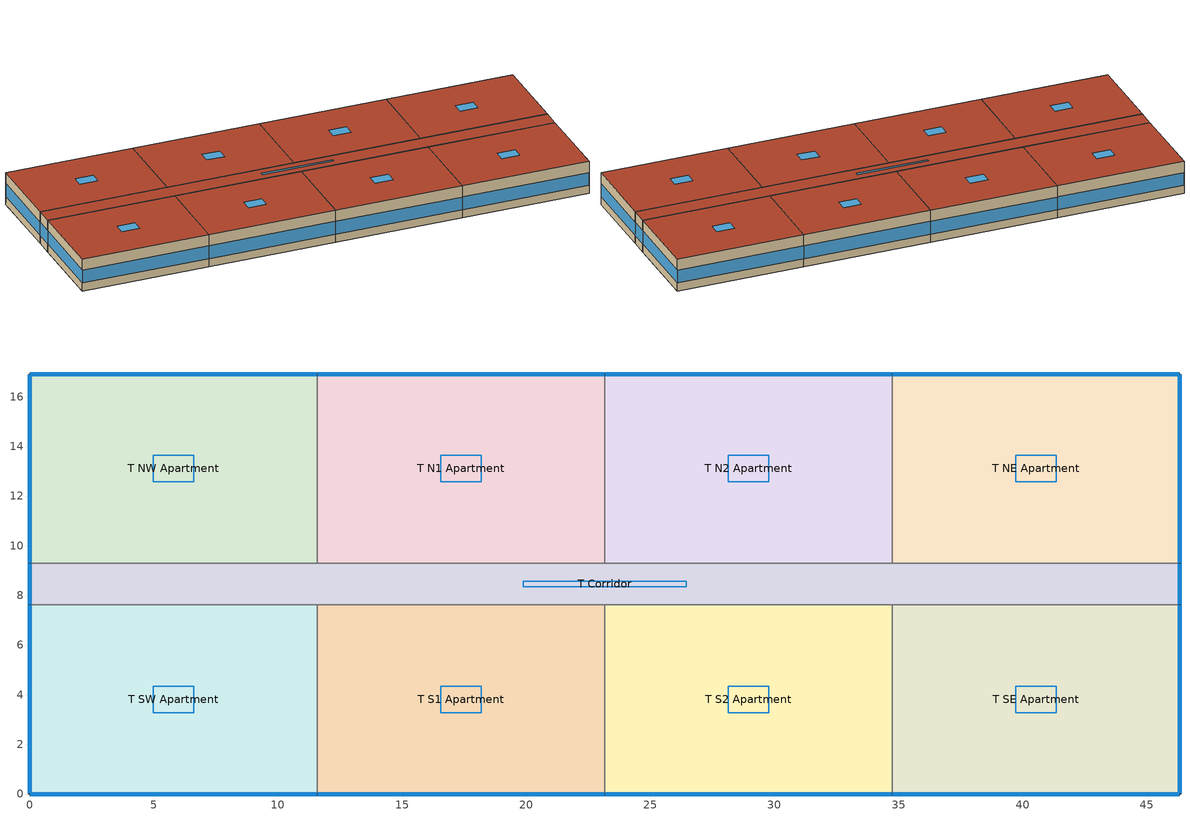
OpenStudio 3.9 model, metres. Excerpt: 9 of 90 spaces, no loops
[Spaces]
T N1 Apartment
 floor to F9 N1 Apartment: 23.16,16.92 23.16,9.3 11.58,9.3 11.58,16.92 z27.43
 wall outside: 23.16,16.92 11.58,16.92 z27.43:30.48
 wall to T NW Apartment: 11.58,16.92 11.58,9.3 z27.43:30.48
 wall to T Corridor: 11.58,9.3 23.16,9.3 z27.43:30.48
 wall to T N2 Apartment: 23.16,9.3 23.16,16.92 z27.43:30.48
 window (BTAP-Ext-FixedWindow:U=0.220 SHGC=0.500): 23.14,16.92 11.61,16.92 z28.19:29.42
 roof outside: 23.16,9.3 23.16,16.92 11.58,16.92 11.58,9.3 z30.48
 skylight (BTAP-Ext-Skylights:U=0.190 SHGC=0.600): 18.19,12.57 18.19,13.64 16.55,13.64 16.55,12.57 z30.48
T N2 Apartment
 floor to F9 N2 Apartment: 34.75,16.92 34.75,9.3 23.16,9.3 23.16,16.92 z27.43
 wall outside: 34.75,16.92 23.16,16.92 z27.43:30.48
 wall to T NE Apartment: 34.75,9.3 34.75,16.92 z27.43:30.48
 wall to T Corridor: 23.16,9.3 34.75,9.3 z27.43:30.48
 window (BTAP-Ext-FixedWindow:U=0.220 SHGC=0.500): 34.72,16.92 23.19,16.92 z28.19:29.42
 roof outside: 34.75,9.3 34.75,16.92 23.16,16.92 23.16,9.3 z30.48
 skylight (BTAP-Ext-Skylights:U=0.190 SHGC=0.600): 29.77,12.57 29.77,13.64 28.14,13.64 28.14,12.57 z30.48
T S2 Apartment
 floor to F9 S2 Apartment: 34.75,7.62 34.75,0 23.16,0 23.16,7.62 z27.43
 wall outside: 23.16,0 34.75,0 z27.43:30.48
 wall to T Corridor: 34.75,7.62 23.16,7.62 z27.43:30.48
 wall to T S1 Apartment: 23.16,7.62 23.16,0 z27.43:30.48
 wall to T SE Apartment: 34.75,0 34.75,7.62 z27.43:30.48
 window (BTAP-Ext-FixedWindow:U=0.220 SHGC=0.500): 23.19,0 34.72,0 z28.19:29.42
 roof outside: 34.75,0 34.75,7.62 23.16,7.62 23.16,0 z30.48
 skylight (BTAP-Ext-Skylights:U=0.190 SHGC=0.600): 29.77,3.27 29.77,4.35 28.14,4.35 28.14,3.27 z30.48
T SW Apartment
 floor to F9 SW Apartment: 11.58,7.62 11.58,0 0,0 0,7.62 z27.43
 wall outside: 0,7.62 0,0 11.58,0 z27.43:30.48
 wall to T Corridor: 11.58,7.62 0,7.62 z27.43:30.48
 wall to T S1 Apartment: 11.58,0 11.58,7.62 z27.43:30.48
 window (BTAP-Ext-FixedWindow:U=0.220 SHGC=0.500): 0.03,0 11.56,0 / 0,7.59 0,0.03 z28.19:29.42
 roof outside: 11.58,0 11.58,7.62 0,7.62 0,0 z30.48
 skylight (BTAP-Ext-Skylights:U=0.190 SHGC=0.600): 6.61,3.27 6.61,4.35 4.97,4.35 4.97,3.27 z30.48
T SE Apartment
 floor to F9 SE Apartment: 46.33,7.62 46.33,0 34.75,0 34.75,7.62 z27.43
 wall outside: 34.75,0 46.33,0 46.33,7.62 z27.43:30.48
 wall to T Corridor: 46.33,7.62 34.75,7.62 z27.43:30.48
 window (BTAP-Ext-FixedWindow:U=0.220 SHGC=0.500): 46.33,0.03 46.33,7.59 / 34.77,0 46.3,0 z28.19:29.42
 roof outside: 46.33,0 46.33,7.62 34.75,7.62 34.75,0 z30.48
 skylight (BTAP-Ext-Skylights:U=0.190 SHGC=0.600): 41.36,3.27 41.36,4.35 39.72,4.35 39.72,3.27 z30.48
T S1 Apartment
 floor to F9 S1 Apartment: 23.16,7.62 23.16,0 11.58,0 11.58,7.62 z27.43
 wall outside: 11.58,0 23.16,0 z27.43:30.48
 wall to T Corridor: 23.16,7.62 11.58,7.62 z27.43:30.48
 window (BTAP-Ext-FixedWindow:U=0.220 SHGC=0.500): 11.61,0 23.14,0 z28.19:29.42
 roof outside: 23.16,0 23.16,7.62 11.58,7.62 11.58,0 z30.48
 skylight (BTAP-Ext-Skylights:U=0.190 SHGC=0.600): 18.19,3.27 18.19,4.35 16.55,4.35 16.55,3.27 z30.48
T Corridor
 floor to F9 Corridor: 46.33,9.3 46.33,7.62 0,7.62 0,9.3 z27.43
 wall outside: 0,9.3 0,7.62 / 46.33,7.62 46.33,9.3 z27.43:30.48
 wall to T NE Apartment: 46.33,9.3 34.75,9.3 z27.43:30.48
 wall to T NW Apartment: 11.58,9.3 0,9.3 z27.43:30.48
 window (BTAP-Ext-FixedWindow:U=0.220 SHGC=0.500): 46.33,7.65 46.33,9.27 / 0,9.27 0,7.65 z28.19:29.45
 roof outside: 46.33,7.62 46.33,9.3 0,9.3 0,7.62 z30.48
 skylight (BTAP-Ext-Skylights:U=0.190 SHGC=0.600): 26.44,8.34 26.44,8.58 19.89,8.58 19.89,8.34 z30.48
T NE Apartment
 floor to F9 NE Apartment: 46.33,16.92 46.33,9.3 34.75,9.3 34.75,16.92 z27.43
 wall outside: 46.33,9.3 46.33,16.92 34.75,16.92 z27.43:30.48
 window (BTAP-Ext-FixedWindow:U=0.220 SHGC=0.500): 46.33,9.32 46.33,16.89 / 46.3,16.92 34.77,16.92 z28.19:29.42
 roof outside: 46.33,9.3 46.33,16.92 34.75,16.92 34.75,9.3 z30.48
 skylight (BTAP-Ext-Skylights:U=0.190 SHGC=0.600): 41.36,12.57 41.36,13.64 39.72,13.64 39.72,12.57 z30.48
T NW Apartment
 floor to F9 NW Apartment: 11.58,16.92 11.58,9.3 0,9.3 0,16.92 z27.43
 wall outside: 11.58,16.92 0,16.92 0,9.3 z27.43:30.48
 window (BTAP-Ext-FixedWindow:U=0.220 SHGC=0.500): 11.56,16.92 0.03,16.92 / 0,16.89 0,9.32 z28.19:29.42
 roof outside: 11.58,9.3 11.58,16.92 0,16.92 0,9.3 z30.48
 skylight (BTAP-Ext-Skylights:U=0.190 SHGC=0.600): 6.61,12.57 6.61,13.64 4.97,13.64 4.97,12.57 z30.48
[Site]
Toronto Intl AP_ON_CAN: Latitude {deg}=43.68; Longitude {deg}=-79.63; Time Zone {hr}=-5; Elevation {m}=173.4; Terrain=City
[Building]
HighriseApartment: North Axis {deg}=45; Default Construction Set=BTAP-Mass at hdd = 3890.0; Standards Number of Stories=10; Standards Number of Above Ground Stories=10; Standards Template=NECB2017; Standards Building Type=HighriseApartment
[Site:WaterMainsTemperature]
Calculation Method=Correlation; Annual Average Outdoor Air Temperature {C}=9.06667; Maximum Difference In Monthly Average Outdoor Air Temperatures {deltaC}=25.2
[Site:GroundTemperature:BuildingSurface]
19.527, 19.502, 19.536, 19.598, 20.002, 21.64, 22.225, 22.375, 21.449, 20.121, 19.802, 19.633
[ClimateZones]
Climate Zone Institution Name 1=ASHRAE; Climate Zone Document Name 1=ANSI/ASHRAE Standard 169; Climate Zone Document Year 1=2006; Climate Zone Value 1=5A
[SizingPeriod:DesignDay] Barometric Pressure {Pa}=99259; Rain Indicator=No; Snow Indicator=No; Day of Month=21; Daylight Saving Time Indicator=No; Humidity Condition Type=Wetbulb; Dry-Bulb Temperature Range Modifier Type=DefaultMultipliers
Name | Maximum Dry-Bulb Temperature {C} | Daily Dry-Bulb Temperature Range {deltaC} | Wind Speed {m/s} | Wind Direction {deg} | Month | Day Type | Wetbulb or DewPoint at Maximum Dry-Bulb {C} | Solar Model Indicator | ASHRAE Clear Sky Optical Depth for Beam Irradiance | ASHRAE Clear Sky Optical Depth for Diffuse Irradiance | Sky Clearness
Toronto Intl AP Ann Clg .4% Condns DB=>MWB | 31.5 | 9.5 | 6 | 270 | 7 | SummerDesignDay | 22.4 | ASHRAETau | 0.426 | 2.27
Toronto Intl AP Ann Clg .4% Condns WB=>MDB | 29.2 | 9.5 | 6 | 270 | 7 | SummerDesignDay | 23.8 | ASHRAETau | 0.426 | 2.27
Toronto Intl AP Ann Htg 99.6% Condns DB | -18.5 | 0 | 5.3 | 0 | 1 | WinterDesignDay | -18.5 | ASHRAEClearSky |  |  | 0
[Site:GroundTemperature:Shallow]
-2.3, -0.2, 4, 8, 15.4, 19.4, 20.5, 18.5, 13.9, 8.1, 2.5, -1.3
[Site:GroundTemperature:Deep]
3.7, 3.3, 4.4, 5.9, 9.7, 12.5, 14.4, 14.8, 13.7, 11.3, 8.3, 5.6
[Site:GroundTemperature:FCfactorMethod]
January Ground Temperature {C}=10.8; February Ground Temperature {C}=4; March Ground Temperature {C}=-2.5; April Ground Temperature {C}=-2.7; May Ground Temperature {C}=-3.6; June Ground Temperature {C}=0.4; July Ground Temperature {C}=7.7; August Ground Temperature {C}=14.6; September Ground Temperature {C}=19.4; October Ground Temperature {C}=21.6; November Ground Temperature {C}=20.9; December Ground Temperature {C}=18.2
[Material:NoMass] Roughness=Smooth; Thermal Absorptance=0.9; Solar Absorptance=0.7
Name | Thermal Resistance {m2-K/W} | Visible Absorptance
Typical Carpet Pad; Typical Carpet Pad 1 | 0.21648 | 0.8
Typical Insulation 1 | 5.91238 | 0.7
Typical Insulation 2 | 3.32618 | 0.7
Typical Insulation 3 | 6.17282 | 0.7
Typical Carpet Pad 2 | 1.25503 | 0.8
Typical Carpet Pad 3 | 1.69459 | 0.8
Typical Carpet Pad 4 | 4.69593 | 0.8
Typical Insulation 4 | 0.526298 | 0.7
Typical Insulation 5 | 0.526316 | 0.7
[Material]
Name | Roughness | Thickness {m} | Conductivity {W/m-K} | Density {kg/m3} | Specific Heat {J/kg-K} | Thermal Absorptance | Solar Absorptance | Visible Absorptance
G05 25mm wood | MediumSmooth | 0.0254 | 0.15 | 608 | 1630 | 0.9 | 0.5 | 0.5
100mm Normalweight concrete floor 1 | MediumSmooth | 0.1016 | 2.31 | 2322 | 832
G01 13mm gypsum board 1 | Smooth | 0.0127 | 0.16 | 800 | 1090 | 0.9 | 0.7 | 0.5
4 in. Normalweight Concrete Floor 1 | MediumRough | 0.1016 | 2.31 | 2322 | 832 | 0.9 | 0.7 | 0.7
1IN Stucco 1 | Smooth | 0.0253 | 0.6918 | 1858 | 837 | 0.9 | 0.7 | 0.92
8IN CONCRETE HW RefBldg 1 | Rough | 0.2032 | 1.311 | 2240 | 836.8 | 0.9 | 0.7 | 0.7
1/2IN Gypsum 1 | Smooth | 0.0127 | 0.16 | 784.9 | 830 | 0.9 | 0.4 | 0.4
Metal Roof Surface 1; F08 Metal surface 1 | Smooth | 0.0008 | 45.28 | 7824 | 500 | 0.9 | 0.7 | 0.7
6 in. Normalweight Concrete Floor 1; 6 in. Normalweight Concrete Floor 2; 6 in. Normalweight Concrete Floor 3 | MediumRough | 0.1524 | 2.31 | 2322 | 832 | 0.9 | 0.7 | 0.7
[Construction]
BTAP-Int-Partition; BTAP-Int-Door: G05 25mm wood
BTAP-Int-Floor: 100mm Normalweight concrete floor 1, Typical Carpet Pad
BTAP-Int-Wall: G01 13mm gypsum board 1, G01 13mm gypsum board 1
BTAP-Int-Ceiling: Typical Carpet Pad, 100mm Normalweight concrete floor 1
BTAP-Int-Window: SimpleGlazing
BTAP-Ext-Floor-Mass:U-0.162: Typical Insulation 1, 4 in. Normalweight Concrete Floor 1, Typical Carpet Pad 1
BTAP-Ext-Wall-Mass:U-0.278: 1IN Stucco 1, 8IN CONCRETE HW RefBldg 1, Typical Insulation 2, 1/2IN Gypsum 1
BTAP-Ext-Roof-Metal:U-0.162: Metal Roof Surface 1, Typical Insulation 3
BTAP-Grnd-Floor-Mass:U-0.757: 6 in. Normalweight Concrete Floor 1, Typical Carpet Pad 2
BTAP-Grnd-Wall-Mass:U-0.568: 6 in. Normalweight Concrete Floor 2, Typical Carpet Pad 3
BTAP-Grnd-Roof-Mass:U-0.21: 6 in. Normalweight Concrete Floor 3, Typical Carpet Pad 4
BTAP-Ext-FixedWindow:U=0.220 SHGC=0.500: SimpleGlazing:U=0.220 SHGC=0.500
BTAP-Ext-FixedWindow:U=0.220 SHGC=0.600: SimpleGlazing:U=0.220 SHGC=0.600
BTAP-Ext-Door:U-1.9: F08 Metal surface 1, Typical Insulation 4
BTAP-Ext-GlassDoors:U=0.190 SHGC=0.600; BTAP-Ext-Skylights:U=0.190 SHGC=0.600; BTAP-Ext-DaylightDomes:U=0.190 SHGC=0.600; BTAP-Ext-DaylightDiffuser:U=0.190 SHGC=0.600: SimpleGlazing:U=0.190 SHGC=0.600
BTAP-Ext-OverHeadDoor:U-1.9: Typical Insulation 5
[DefaultConstructionSet]
BTAP-Mass at hdd = 3890.0: Default Exterior Surface Constructions=BTAP-Mass at hdd = 3890.0; Default Interior Surface Constructions=Default Surface Constructions 2; Default Ground Contact Surface Constructions=BTAP-Mass at hdd = 3890.0 1; Default Exterior SubSurface Constructions=BTAP-Mass at hdd = 3890.0; Default Interior SubSurface Constructions=Default Sub Surface Constructions 2; Interior Partition Construction=BTAP-Int-Partition
[DefaultSurfaceConstructions]
Name | Floor Construction | Wall Construction | Roof Ceiling Construction
Default Surface Constructions 2 | BTAP-Int-Floor | BTAP-Int-Wall | BTAP-Int-Ceiling
BTAP-Mass at hdd = 3890.0 | BTAP-Ext-Floor-Mass:U-0.162 | BTAP-Ext-Wall-Mass:U-0.278 | BTAP-Ext-Roof-Metal:U-0.162
BTAP-Mass at hdd = 3890.0 1 | BTAP-Grnd-Floor-Mass:U-0.757 | BTAP-Grnd-Wall-Mass:U-0.568 | BTAP-Grnd-Roof-Mass:U-0.21
[DefaultSubSurfaceConstructions]
Name | Fixed Window Construction | Operable Window Construction | Door Construction | Glass Door Construction | Overhead Door Construction | Skylight Construction | Tubular Daylight Dome Construction | Tubular Daylight Diffuser Construction
Default Sub Surface Constructions 2 | BTAP-Int-Window | BTAP-Int-Window | BTAP-Int-Door
BTAP-Mass at hdd = 3890.0 | BTAP-Ext-FixedWindow:U=0.220 SHGC=0.500 | BTAP-Ext-FixedWindow:U=0.220 SHGC=0.600 | BTAP-Ext-Door:U-1.9 | BTAP-Ext-GlassDoors:U=0.190 SHGC=0.600 | BTAP-Ext-OverHeadDoor:U-1.9 | BTAP-Ext-Skylights:U=0.190 SHGC=0.600 | BTAP-Ext-DaylightDomes:U=0.190 SHGC=0.600 | BTAP-Ext-DaylightDiffuser:U=0.190 SHGC=0.600
[WindowMaterial:SimpleGlazingSystem] Visible Transmittance=0.21
Name | U-Factor {W/m2-K} | Solar Heat Gain Coefficient
SimpleGlazing; SimpleGlazing:U=0.220 SHGC=0.600 | 2.2 | 0.6
SimpleGlazing:U=0.220 SHGC=0.500 | 2.2 | 0.5
SimpleGlazing:U=0.190 SHGC=0.600 | 1.9 | 0.6
[Space] Building Story=Building Story 10; Part of Total Floor Area=Yes; Volume {m3}=Autocalculate
Name | Space Type | Thermal Zone
T S2 Apartment | Space Function Dwelling units general | DU_BT=Space Function_ST=Dwelling units general_FL=Building Story 10_SCHG 3
T N1 Apartment | Space Function Dwelling units general | DU_BT=Space Function_ST=Dwelling units general_FL=Building Story 10_SCHG 6
T N2 Apartment | Space Function Dwelling units general | DU_BT=Space Function_ST=Dwelling units general_FL=Building Story 10_SCHG 7
T SW Apartment | Space Function Dwelling units general | DU_BT=Space Function_ST=Dwelling units general_FL=Building Story 10_SCHG 5
T S1 Apartment | Space Function Dwelling units general | DU_BT=Space Function_ST=Dwelling units general_FL=Building Story 10_SCHG 2
T SE Apartment | Space Function Dwelling units general | DU_BT=Space Function_ST=Dwelling units general_FL=Building Story 10_SCHG
T NW Apartment | Space Function Dwelling units general | DU_BT=Space Function_ST=Dwelling units general_FL=Building Story 10_SCHG 4
T NE Apartment | Space Function Dwelling units general | DU_BT=Space Function_ST=Dwelling units general_FL=Building Story 10_SCHG 1
T Corridor | Space Function Corridor/Transition area other-sch-G | WILD_ST=Corridor/Transition area other-sch-G_FL=Building Story 10_SCH=G
[BuildingStory]
Building Story 10: Nominal Z Coordinate {m}=27.4307
[SpaceType] Standards Building Type=Space Function
Name | Default Schedule Set | Design Specification Outdoor Air Object | Standards Space Type
Space Function Corridor/Transition area other-sch-G | Space Function Corridor/Transition area other-sch-G Schedule Set | Space Function Corridor/Transition area other-sch-G Ventilation | Corridor/Transition area other-sch-G
Space Function Dwelling units general | Space Function Dwelling units general Schedule Set | Space Function Dwelling units general Ventilation | Dwelling units general
[People:Definition] Number of People Calculation Method=People/Area; Fraction Radiant=0.3
Name | People per Space Floor Area {person/m2}
Space Function Corridor/Transition area other-sch-G People Definition | 0.0100036
Space Function Dwelling units general People Definition | 0.0400145
[People] Work Efficiency Schedule=Work Efficiency Schedule; Clothing Insulation Schedule=Clothing Schedule; Air Velocity Schedule=Air Velocity Schedule; Multiplier=0.85
Name | People Definition | Space or SpaceType
Space Function Corridor/Transition area other-sch-G People | Space Function Corridor/Transition area other-sch-G People Definition | Space Function Corridor/Transition area other-sch-G
Space Function Dwelling units general People | Space Function Dwelling units general People Definition | Space Function Dwelling units general
[Lights:Definition] Design Level Calculation Method=Watts/Area; Fraction Radiant=0.2; Fraction Visible=0.6
Name | Watts per Space Floor Area {W/m2}
Space Function Corridor/Transition area other-sch-G Lights Definition - LED lighting | 5.68
Space Function Dwelling units general Lights Definition - LED lighting | 4
[Lights] Fraction Replaceable=1
Name | Lights Definition | Space or SpaceType
Space Function Corridor/Transition area other-sch-G Lights | Space Function Corridor/Transition area other-sch-G Lights Definition - LED lighting | Space Function Corridor/Transition area other-sch-G
Space Function Dwelling units general Lights | Space Function Dwelling units general Lights Definition - LED lighting | Space Function Dwelling units general
[DesignSpecification:OutdoorAir] Outdoor Air Method=Sum
Name | Outdoor Air Flow per Floor Area {m3/s-m2}
Space Function Corridor/Transition area other-sch-G Ventilation | 0.000254
Space Function Dwelling units general Ventilation | 0.0003048
[DefaultScheduleSet] Number of People Schedule=NECB-G-Occupancy; People Activity Level Schedule=NECB-Activity; Lighting Schedule=NECB-G-Lighting; Electric Equipment Schedule=NECB-G-Electric-Equipment
Space Function Corridor/Transition area other-sch-G Schedule Set; Space Function Dwelling units general Schedule Set
[ThermostatSetpoint:DualSetpoint] Heating Setpoint Temperature Schedule=NECB-G-Thermostat Setpoint-Heating; Cooling Setpoint Temperature Schedule=NECB-G-Thermostat Setpoint-Cooling
Space Function Dwelling units general Thermostat 165; Space Function Dwelling units general Thermostat 170; Space Function Dwelling units general Thermostat 171; Space Function Dwelling units general Thermostat 212; Space Function Dwelling units general Thermostat 217; Space Function Dwelling units general Thermostat 221; Space Function Dwelling units general Thermostat 229; Space Function Dwelling units general Thermostat 236; Space Function Corridor/Transition area other-sch-G Thermostat 21
[ElectricEquipment:Definition]
Space Function Dwelling units general Elec Equip Definition: Design Level Calculation Method=Watts/Area; Watts per Space Floor Area {W/m2}=5.00182; Fraction Radiant=0.5
[ElectricEquipment]
Space Function Dwelling units general Elec Equip: Electric Equipment Definition=Space Function Dwelling units general Elec Equip Definition; Space or SpaceType=Space Function Dwelling units general; Multiplier=0.5
[SpaceInfiltration:DesignFlowRate] Schedule=Always On Discrete; Design Flow Rate Calculation Method=Flow/ExteriorArea; Flow per Exterior Surface Area {m3/s-m2}=0.000125; Constant Term Coefficient=0; Temperature Term Coefficient=0; Velocity Term Coefficient=0.224; Velocity Squared Term Coefficient=0
Name | Space or SpaceType
T Corridor Infiltration | T Corridor
T N1 Apartment Infiltration | T N1 Apartment
T N2 Apartment Infiltration | T N2 Apartment
T NE Apartment Infiltration | T NE Apartment
T NW Apartment Infiltration | T NW Apartment
T S1 Apartment Infiltration | T S1 Apartment
T S2 Apartment Infiltration | T S2 Apartment
T SE Apartment Infiltration | T SE Apartment
T SW Apartment Infiltration | T SW Apartment
[ThermalZone] Use Ideal Air Loads=No
Name | Thermostat
DU_BT=Space Function_ST=Dwelling units general_FL=Building Story 10_SCHG | Space Function Dwelling units general Thermostat 165
DU_BT=Space Function_ST=Dwelling units general_FL=Building Story 10_SCHG 1 | Space Function Dwelling units general Thermostat 170
DU_BT=Space Function_ST=Dwelling units general_FL=Building Story 10_SCHG 2 | Space Function Dwelling units general Thermostat 171
DU_BT=Space Function_ST=Dwelling units general_FL=Building Story 10_SCHG 3 | Space Function Dwelling units general Thermostat 212
DU_BT=Space Function_ST=Dwelling units general_FL=Building Story 10_SCHG 4 | Space Function Dwelling units general Thermostat 217
DU_BT=Space Function_ST=Dwelling units general_FL=Building Story 10_SCHG 5 | Space Function Dwelling units general Thermostat 221
DU_BT=Space Function_ST=Dwelling units general_FL=Building Story 10_SCHG 6 | Space Function Dwelling units general Thermostat 229
DU_BT=Space Function_ST=Dwelling units general_FL=Building Story 10_SCHG 7 | Space Function Dwelling units general Thermostat 236
WILD_ST=Corridor/Transition area other-sch-G_FL=Building Story 10_SCH=G | Space Function Corridor/Transition area other-sch-G Thermostat 21
[Foundation:Kiva]
Bldg Kiva Foundation: Wall Height Above Grade {m}=0; Wall Depth Below Slab {m}=0
[Foundation:Kiva:Settings]

[EnergyManagementSystem:Program]
ems_sys_1_mixed_shr_none_sc_ccashp_sh_ccashp_ssf_vv_zh_b_e_zc_none_srf_vv__OptimumStartProg0: IF DaylightSavings==0 && DayOfWeek>1 && Hour==5 && OAT<23.9 && OAT>1.7; SET ems_sys_1_mixed_shr_none_sc_ccashp_sh_ccashp_ssf_vv_zh_b_e_zc_none_srf_vv__ClgSch0 = 29.4; SET ems_sys_1_mixed_shr_none_sc_ccashp_sh_ccashp_ssf_vv_zh_b_e_zc_none_srf_vv__HtgSch0 = 15.6; ELSEIF DaylightSavings==0 && DayOfWeek==1 && Hour==7 && OAT<23.9 && OAT>1.7; SET ems_sys_1_mixed_shr_none_sc_ccashp_sh_ccashp_ssf_vv_zh_b_e_zc_none_srf_vv__ClgSch0 = 29.4; SET ems_sys_1_mixed_shr_none_sc_ccashp_sh_ccashp_ssf_vv_zh_b_e_zc_none_srf_vv__HtgSch0 = 15.6; ELSEIF DaylightSavings==1 && DayOfWeek>1 && Hour==4 && OAT<23.9 && OAT>1.7; SET ems_sys_1_mixed_shr_none_sc_ccashp_sh_ccashp_ssf_vv_zh_b_e_zc_none_srf_vv__ClgSch0 = 29.4; SET ems_sys_1_mixed_shr_none_sc_ccashp_sh_ccashp_ssf_vv_zh_b_e_zc_none_srf_vv__HtgSch0 = 15.6; ELSEIF DaylightSavings==1 && DayOfWeek==1 && Hour==6 && OAT<23.9 && OAT>1.7; SET ems_sys_1_mixed_shr_none_sc_ccashp_sh_ccashp_ssf_vv_zh_b_e_zc_none_srf_vv__ClgSch0 = 29.4; SET ems_sys_1_mixed_shr_none_sc_ccashp_sh_ccashp_ssf_vv_zh_b_e_zc_none_srf_vv__HtgSch0 = 15.6; ELSE; SET ems_sys_1_mixed_shr_none_sc_ccashp_sh_ccashp_ssf_vv_zh_b_e_zc_none_srf_vv__ClgSch0 = NULL; SET ems_sys_1_mixed_shr_none_sc_ccashp_sh_ccashp_ssf_vv_zh_b_e_zc_none_srf_vv__HtgSch0 = NULL; ENDIF
[EnergyManagementSystem:ProgramCallingManager]
ems_sys_1_mixed_shr_none_sc_ccashp_sh_ccashp_ssf_vv_zh_b_e_zc_none_srf_vv__OptimumStartCallingManager0: BeginTimestepBeforePredictor; ems_sys_1_mixed_shr_none_sc_ccashp_sh_ccashp_ssf_vv_zh_b_e_zc_none_srf_vv__OptimumStartProg0
[Generator:PVWatts]
Generator PVWatts 1: DC System Capacity {W}=134962; Module Type=Standard; Array Type=FixedOpenRack; Tilt Angle {deg}=43.68; Azimuth Angle {deg}=180
[ElectricLoadCenter:Inverter:PVWatts]
Electric Load Center Inverter PVWatts 1: DC to AC Size Ratio=1.1; Inverter Efficiency=0.96
[ElectricLoadCenter:Distribution]
Electric Load Center Distribution 1: Generator Operation Scheme Type=Baseload; Inverter=Electric Load Center Inverter PVWatts 1
[Schedule:Ruleset]
Clothing Schedule: Default Day Schedule=Clothing Schedule Default Winter Clothes
Air Velocity Schedule: Default Day Schedule=Air Velocity Schedule Default
Work Efficiency Schedule: Default Day Schedule=Work Efficiency Schedule Default
NECB-G-Occupancy: Default Day Schedule=NECB-G-Occupancy Default
NECB-Activity: Default Day Schedule=NECB-Activity Default; Summer Design Day Schedule=NECB-Activity Summer Design Day; Winter Design Day Schedule=NECB-Activity Winter Design Day
NECB-G-Lighting: Default Day Schedule=NECB-G-Lighting Default
NECB-G-Electric-Equipment: Default Day Schedule=NECB-G-Electric-Equipment Default
NECB-G-Thermostat Setpoint-Heating: Default Day Schedule=NECB-G-Thermostat Setpoint-Heating Default
NECB-G-Thermostat Setpoint-Cooling: Default Day Schedule=NECB-G-Thermostat Setpoint-Cooling Default
[Schedule:Day]
Clothing Schedule Default Winter Clothes: 24, 0, 1
Clothing Schedule Summer Clothes: 24, 0, 0.5
Air Velocity Schedule Default: 24, 0, 0.2
Work Efficiency Schedule Default: 24, 0, 0
NECB-G-Occupancy Default; NECB-G-Occupancy Default|Wkdy Day: No, 7, 0, 0.9, 8, 0, 0.7, 9, 0, 0.4, 17, 0, 0.3, 18, 0, 0.5, 24, 0, 0.9
NECB-G-Occupancy Sat Day; NECB-G-Occupancy Sun|Hol Day: No, 7, 0, 0.9, 8, 0, 0.7, 17, 0, 0.5, 18, 0, 0.7, 24, 0, 0.9
NECB-Activity Default; NECB-Activity Winter Design Day; NECB-Activity Summer Design Day: No, 24, 0, 130
NECB-G-Lighting Default; NECB-G-Lighting Default|Wkdy Day; NECB-G-Lighting Sat Day; NECB-G-Lighting Sun|Hol Day: No, 1, 0, 0.3, 6, 0, 0, 7, 0, 0.2, 9, 0, 0.5, 19, 0, 0, 22, 0, 0.9, 23, 0, 0.8, 24, 0, 0.6
NECB-G-Electric-Equipment Default; NECB-G-Electric-Equipment Default|Wkdy Day; NECB-G-Electric-Equipment Sat Day; NECB-G-Electric-Equipment Sun|Hol Day: No, 1, 0, 0.3, 7, 0, 0.2, 9, 0, 0.8, 16, 0, 0.4, 17, 0, 0.5, 18, 0, 0.2, 20, 0, 0.9, 21, 0, 0.7, 24, 0, 0.5
NECB-G-Thermostat Setpoint-Heating Default; NECB-G-Thermostat Setpoint-Heating Default|Wkdy Day; NECB-G-Thermostat Setpoint-Heating Sat Day; NECB-G-Thermostat Setpoint-Heating Sun|Hol Day: No, 1, 0, 22, 7, 0, 18, 8, 0, 20, 24, 0, 22
NECB-G-Thermostat Setpoint-Cooling Default; NECB-G-Thermostat Setpoint-Cooling Default|Wkdy Day; NECB-G-Thermostat Setpoint-Cooling Sat Day; NECB-G-Thermostat Setpoint-Cooling Sun|Hol Day: No, 24, 0, 24
[Schedule:Rule] Date Specification Type=DateRange; Start Day=1
Name | Schedule Ruleset | Rule Order | Day Schedule | Start Month | End Month | End Day | Apply Monday | Apply Tuesday | Apply Wednesday | Apply Thursday | Apply Friday | Apply Saturday | Apply Sunday
Schedule Rule 1 | Clothing Schedule | 0 | Clothing Schedule Summer Clothes | 5 | 9 | 30
Schedule Rule 2 | NECB-G-Occupancy | 2 | NECB-G-Occupancy Default|Wkdy Day | 1 | 12 | 31 | Yes | Yes | Yes | Yes | Yes
Schedule Rule 3 | NECB-G-Occupancy | 1 | NECB-G-Occupancy Sat Day | 1 | 12 | 31 |  |  |  |  |  | Yes
Schedule Rule 4 | NECB-G-Occupancy | 0 | NECB-G-Occupancy Sun|Hol Day | 1 | 12 | 31 |  |  |  |  |  |  | Yes
Schedule Rule 5 | NECB-G-Lighting | 2 | NECB-G-Lighting Default|Wkdy Day | 1 | 12 | 31 | Yes | Yes | Yes | Yes | Yes
Schedule Rule 6 | NECB-G-Lighting | 1 | NECB-G-Lighting Sat Day | 1 | 12 | 31 |  |  |  |  |  | Yes
Schedule Rule 7 | NECB-G-Lighting | 0 | NECB-G-Lighting Sun|Hol Day | 1 | 12 | 31 |  |  |  |  |  |  | Yes
Schedule Rule 8 | NECB-G-Electric-Equipment | 2 | NECB-G-Electric-Equipment Default|Wkdy Day | 1 | 12 | 31 | Yes | Yes | Yes | Yes | Yes
Schedule Rule 9 | NECB-G-Electric-Equipment | 1 | NECB-G-Electric-Equipment Sat Day | 1 | 12 | 31 |  |  |  |  |  | Yes
Schedule Rule 10 | NECB-G-Electric-Equipment | 0 | NECB-G-Electric-Equipment Sun|Hol Day | 1 | 12 | 31 |  |  |  |  |  |  | Yes
Schedule Rule 11 | NECB-G-Thermostat Setpoint-Heating | 2 | NECB-G-Thermostat Setpoint-Heating Default|Wkdy Day | 1 | 12 | 31 | Yes | Yes | Yes | Yes | Yes
Schedule Rule 12 | NECB-G-Thermostat Setpoint-Heating | 1 | NECB-G-Thermostat Setpoint-Heating Sat Day | 1 | 12 | 31 |  |  |  |  |  | Yes
Schedule Rule 13 | NECB-G-Thermostat Setpoint-Heating | 0 | NECB-G-Thermostat Setpoint-Heating Sun|Hol Day | 1 | 12 | 31 |  |  |  |  |  |  | Yes
Schedule Rule 14 | NECB-G-Thermostat Setpoint-Cooling | 2 | NECB-G-Thermostat Setpoint-Cooling Default|Wkdy Day | 1 | 12 | 31 | Yes | Yes | Yes | Yes | Yes
Schedule Rule 15 | NECB-G-Thermostat Setpoint-Cooling | 1 | NECB-G-Thermostat Setpoint-Cooling Sat Day | 1 | 12 | 31 |  |  |  |  |  | Yes
Schedule Rule 16 | NECB-G-Thermostat Setpoint-Cooling | 0 | NECB-G-Thermostat Setpoint-Cooling Sun|Hol Day | 1 | 12 | 31 |  |  |  |  |  |  | Yes
[Schedule:Constant]
Always On Discrete: Value=1
